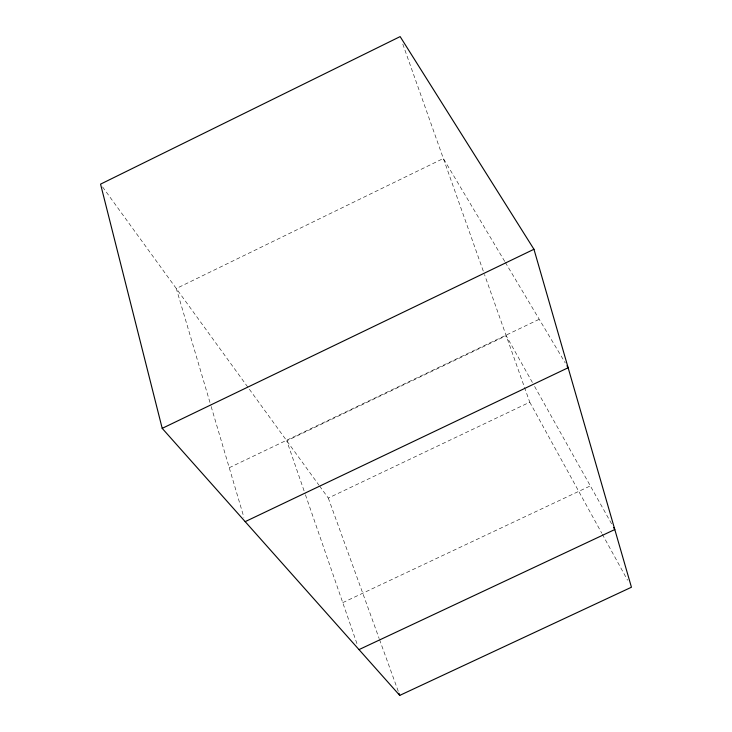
<?xml version="1.0" encoding="UTF-8"?>
<svg xmlns="http://www.w3.org/2000/svg" width="732" height="732" viewBox="0 0 732 732"><rect width="100%" height="100%" fill="white"/><g stroke="black" fill="none" stroke-linecap="round" stroke-linejoin="round"><path stroke-width="0.55" stroke-dasharray="3.66 2.75" d="M229.244 467.73L539.228 319.271M319.6 486.057L328.302 498.062L529.758 402.188L484.493 274.5M342.759 602.646L590.34 485.902M102.572 186.916L318.923 485.133M504.732 261.425L443.354 158.487L176.293 288.527L210.843 405.446M505.318 262.404L565.241 362.898M532.393 382.47L506.196 335.732L286.77 440.81L305.061 493.679M534.616 386.45L612.016 524.579M529.758 402.188L601.759 533.216M602.308 534.214L627.589 580.22M328.302 498.062L379.167 638.56M379.551 639.631L398.574 692.179M402.792 44.085L484.108 273.429M305.436 494.759L357.527 645.34M211.164 406.535L243.902 517.323"/><path stroke-width="1.1" d="M162.202 428.357L533.957 249.273L400.139 36.6L100.559 184.144L162.202 428.357L399.736 695.4L631.442 587.229L533.957 249.273M245.183 521.642L568.133 367.748L566.971 365.808M359.009 649.604L614.798 529.538L613.691 527.552M398.967 693.259L399.736 695.4"/></g></svg>
